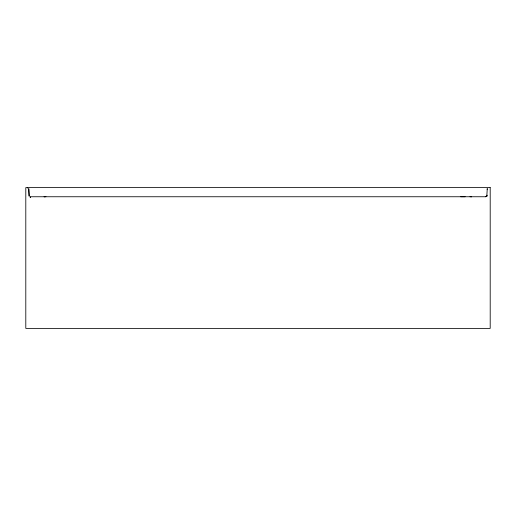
<?xml version="1.0" encoding="UTF-8"?>
<svg xmlns="http://www.w3.org/2000/svg" width="516" height="516" viewBox="0 0 516 516"><rect width="100%" height="100%" fill="white"/><g stroke="black" fill="none" stroke-linecap="round" stroke-linejoin="round"><path stroke-width="0.77" d="M28.844 189.185L28.728 188.546L29.206 196.209M487.156 189.301L487.272 188.546L486.794 196.209M487.156 195.209L486.659 196.319L485.627 196.751L30.373 196.751M487.02 196.016L485.627 196.751M44.505 196.751L45.963 196.751M460.769 196.751L465.155 196.751M471.043 196.751L471.501 196.751L469.966 196.751M44.047 196.751L44.544 196.88M29.051 195.99L28.844 189.662M27.322 187.747L27.322 188.159M490.2 187.611L25.8 187.611L25.8 328.389L490.2 328.389L490.2 187.611M30.154 197.067L30.373 197.364L30.154 197.067"/></g></svg>
